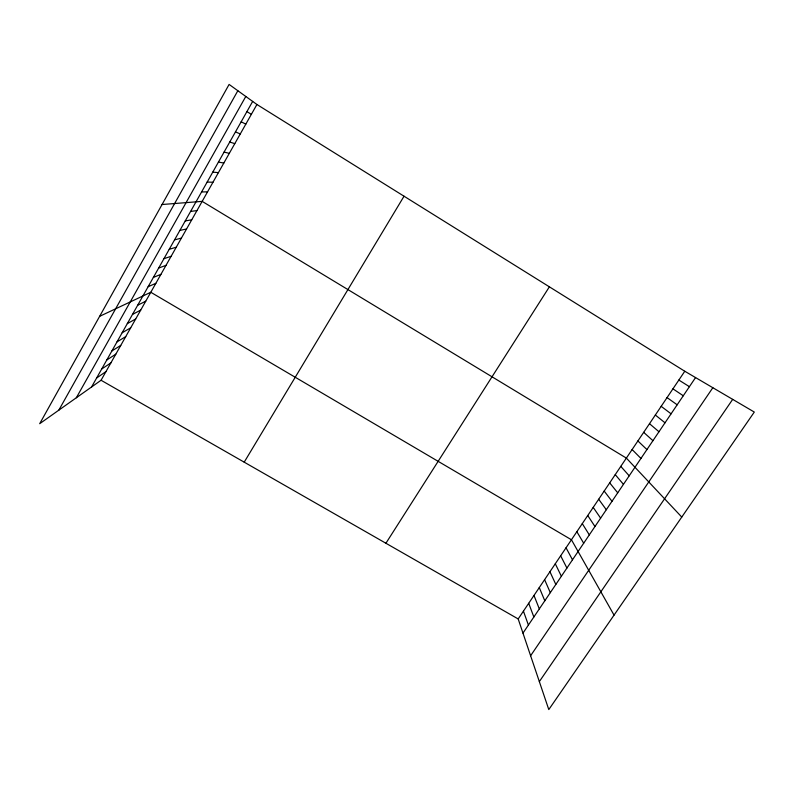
<?xml version="1.0" encoding="UTF-8"?>
<svg xmlns="http://www.w3.org/2000/svg" width="794" height="794" viewBox="0 0 794 794"><rect width="100%" height="100%" fill="white"/><g stroke="black" fill="none" stroke-linecap="round" stroke-linejoin="round"><path stroke-width="1.19" d="M58.816 410.17L237.843 90.724M76.333 397.764L245.793 96.461M91.568 386.976L252.661 101.414M101.066 380.257L256.919 104.49L229.109 84.422L39.7 423.698L101.066 380.257L518.184 618.943L548.793 709.578L754.3 412.056L684.775 371.245L256.919 104.49M244.205 462.168L404.037 196.207M385.914 543.255L549.379 286.833M518.184 618.943L684.775 371.245M522.968 633.116L695.554 377.577M530.61 655.745L712.833 387.72M539.344 681.599L732.683 399.372M96.63 378.013L105.969 371.582M101.701 369.021L110.882 362.888M106.793 360L115.815 354.164M111.894 350.948L120.757 345.41M117.026 341.857L125.73 336.626M122.167 332.746L130.702 327.813M127.318 323.605L135.705 318.97M132.499 314.424L140.717 310.097M137.69 305.224L145.739 301.204M99.647 316.32L150.791 292.271L571.442 539.761L614.04 615.122M148.131 286.713L155.852 283.319M153.381 277.414L160.934 274.337M158.641 268.084L166.025 265.315M163.921 258.715L171.137 256.273M169.221 249.316L176.268 247.202M174.541 239.887L181.409 238.091M179.881 230.429L186.57 228.96M185.24 220.94L191.751 219.789M190.61 211.412L196.952 210.599M162.065 204.515L202.162 201.368L626.367 458.098L681.768 517.073M201.577 191.969L207.562 191.83M207.174 182.054L212.971 182.263M212.792 172.1L218.39 172.655M218.419 162.105L223.839 163.018M224.077 152.081L229.307 153.351M229.754 142.027L234.796 143.645M235.451 131.923L240.294 133.908M241.168 121.79L245.812 124.132M246.904 111.626L251.361 114.326M678.85 380.058L689.41 386.678M672.945 388.842L683.277 395.759M667.049 397.596L677.173 404.801M661.184 406.329L671.079 413.813M655.338 415.024L665.015 422.795M649.502 423.698L658.97 431.747M643.686 432.343L652.936 440.68M637.89 440.948L646.931 449.573M632.123 449.543L640.947 458.436M620.789 466.376L629.205 475.814M615.241 474.633L623.449 484.34M609.703 482.861L617.722 492.826M604.184 491.069L612.005 501.292M598.686 499.247L606.298 509.728M593.207 507.396L600.621 518.145M587.739 515.524L594.964 526.521M582.29 523.633L589.317 534.878M576.851 531.712L583.689 543.215M566.043 547.791L572.494 559.79M560.653 555.79L566.916 568.047M555.294 563.77L561.368 576.265M549.944 571.73L555.83 584.463M544.605 579.66L550.311 592.642M539.285 587.56L544.803 600.79M533.985 595.44L539.325 608.909M528.705 603.301L533.856 617.007M523.435 611.132L528.407 625.077"/></g></svg>
